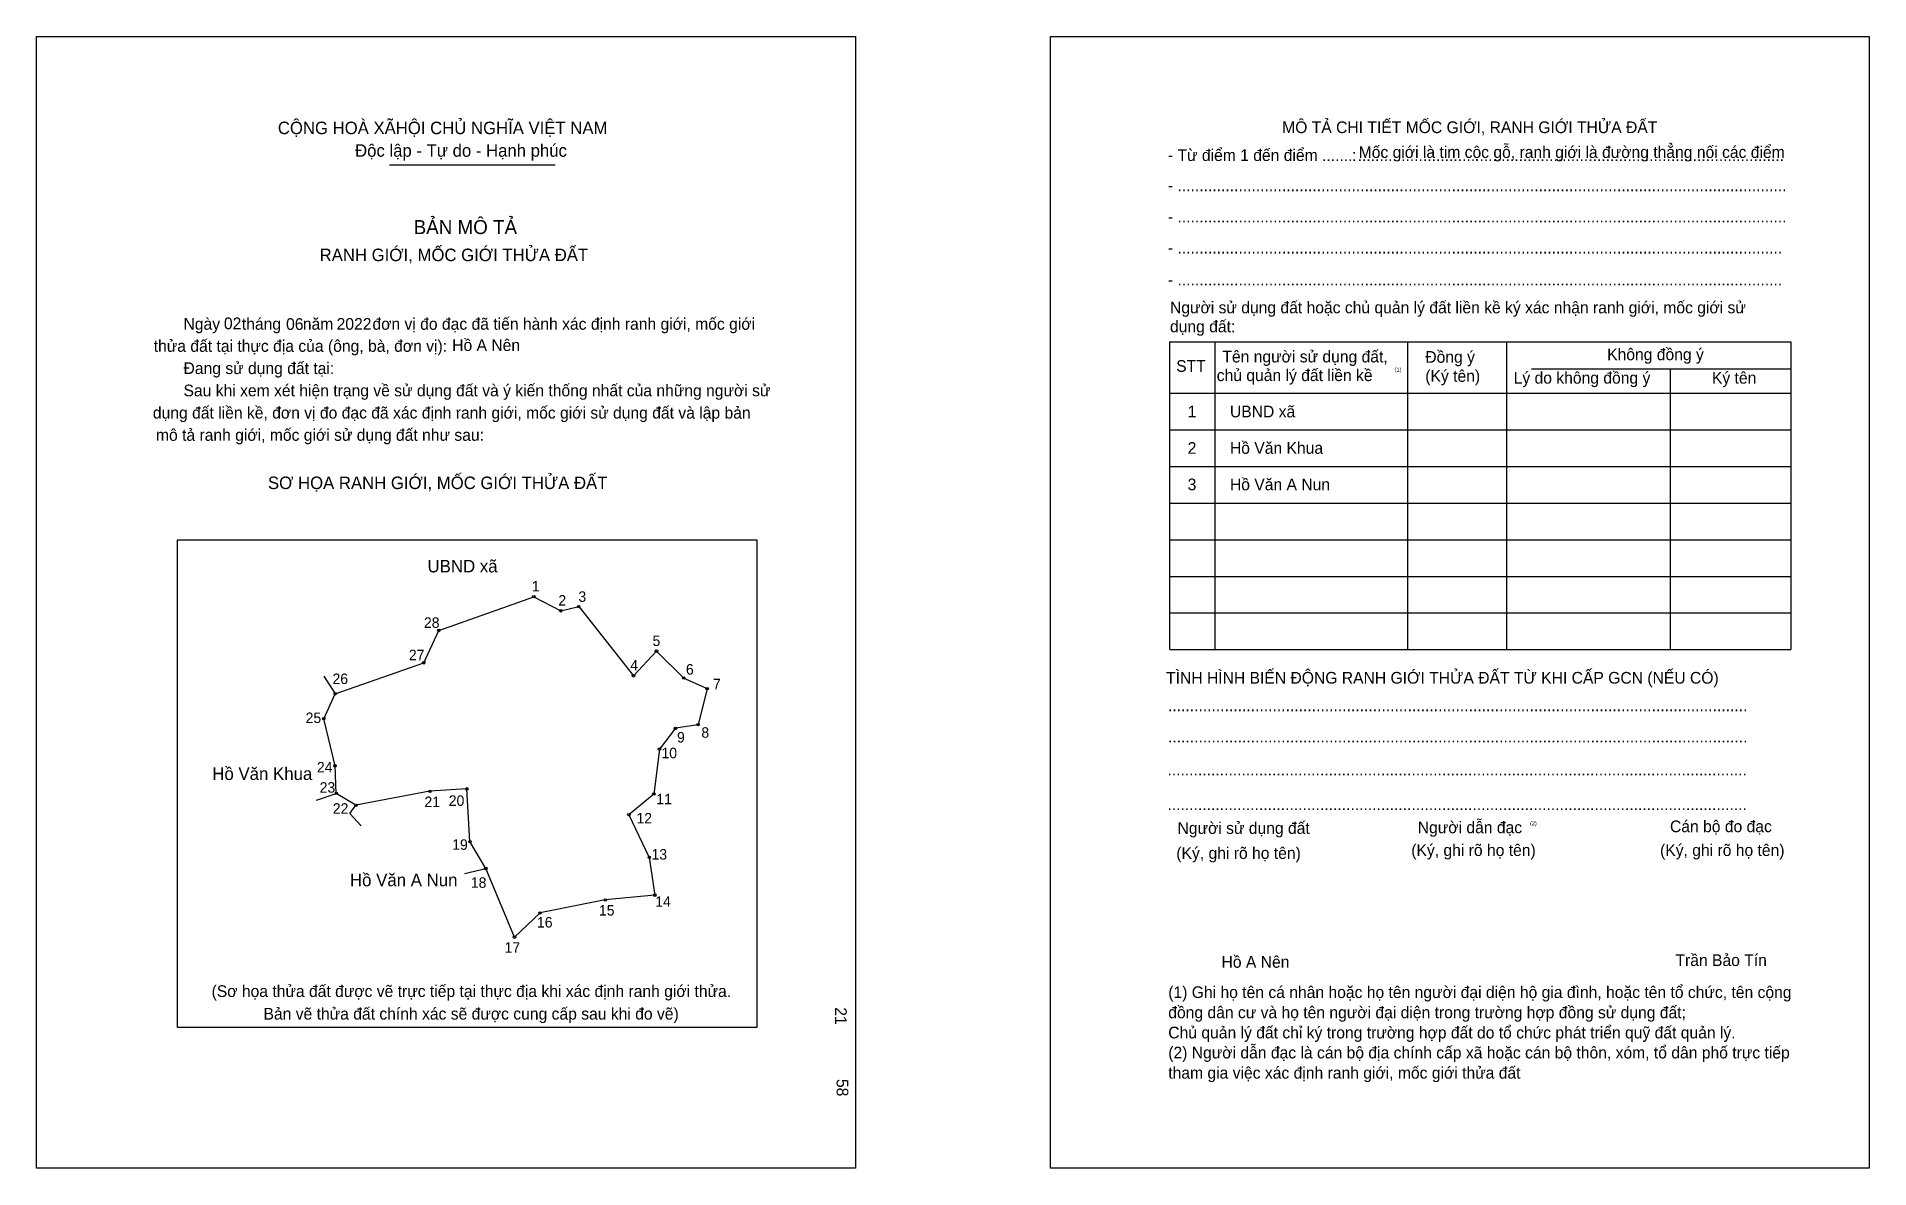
# Model space of a CAD drawing. Extents: x 547369 to 548439, y 1824890 to 1825552.
import ezdxf

# ---------------------------------------------------------------- set-up
doc = ezdxf.new("R2010")
doc.units = 0
for name, color, linetype in [('bmtKhungInTrang1', 7, 'Continuous'), ('bmtKhungInTrang2', 7, 'Continuous'), ('bmtNoiDung', 7, 'Continuous'), ('bmtTemplate', 7, 'Continuous'), ('CanhThua', 7, 'Continuous'), ('MocDinhThua', 7, 'Continuous'), ('RauThua', 7, 'Continuous'), ('SoHieuDinhThua', 7, 'Continuous'), ('TenChuLanCan', 7, 'Continuous')]:
    doc.layers.add(name, color=color, linetype=linetype)

msp = doc.modelspace()

# ---------------------------------------------------------------- linework, layer by layer
at = {"layer": 'bmtKhungInTrang1'}
msp.add_lwpolyline([(547368.7, 1825551.7), (547846.9, 1825551.7), (547846.9, 1824890.4), (547368.7, 1824890.4)], close=True, dxfattribs=at)
at = {"layer": 'bmtKhungInTrang2'}
msp.add_lwpolyline([(547960.9, 1825551.7), (548439, 1825551.7), (548439, 1824890.4), (547960.9, 1824890.4)], close=True, dxfattribs=at)
at = {"layer": 'bmtTemplate'}
for p, q in [((547574.8, 1825476.7), (547671.5, 1825476.7)), ((548056.8, 1825373.3), (548056.8, 1825193.5)), ((548169.3, 1825373.3), (548169.3, 1825193.5)), ((548227.1, 1825373.5), (548227.1, 1825193.5)), ((548393.2, 1825373.3), (548393.2, 1825193.5)), ((548241.8, 1825357.5), (548393.2, 1825357.5)), ((548030.6, 1825343.3), (548393.2, 1825343.3)), ((548030.6, 1825321.9), (548393.2, 1825321.9)), ((548030.6, 1825300.5), (548393.2, 1825300.5)), ((548030.6, 1825279.1), (548393.2, 1825279.1)), ((548030.6, 1825257.7), (548393.2, 1825257.7)), ((548030.6, 1825236.3), (548393.2, 1825236.3)), ((548030.6, 1825214.9), (548393.2, 1825214.9)), ((548030.6, 1825193.5), (548393.2, 1825193.5))]:
    msp.add_line(p, q, dxfattribs=at)
for points in [[(548030.3, 1825373.3), (548393.2, 1825373.3)], [(548030.3, 1825373.3), (548030.3, 1825193.5)], [(548322.7, 1825357.3), (548322.7, 1825193.5)]]:
    msp.add_lwpolyline(points, dxfattribs=at)
msp.add_lwpolyline([(547451, 1824972.7), (547451, 1825257.7), (547789.3, 1825257.7), (547789.3, 1824972.7)], close=True, dxfattribs=at)
at = {"layer": 'CanhThua'}
for p, q in [((547603.6, 1825204.7), (547659.1, 1825224.4)), ((547659.1, 1825224.4), (547674.8, 1825216.2)), ((547674.8, 1825216.2), (547685.3, 1825218.6)), ((547685.3, 1825218.6), (547717.3, 1825178.2)), ((547594.8, 1825185.8), (547603.6, 1825204.7)), ((547717.3, 1825178.2), (547730.7, 1825192.6)), ((547730.7, 1825192.6), (547746.6, 1825176.9)), ((547543.1, 1825167.7), (547594.8, 1825185.8)), ((547746.6, 1825176.9), (547760.3, 1825170.7)), ((547760.3, 1825170.7), (547755, 1825149.6)), ((547536.4, 1825153.1), (547543.1, 1825167.7)), ((547543, 1825125.6), (547536.4, 1825153.1)), ((547741.8, 1825147.5), (547732.5, 1825135.4)), ((547755, 1825149.6), (547741.8, 1825147.5)), ((547732.5, 1825135.4), (547729.2, 1825109.1)), ((547543.7, 1825109.5), (547543, 1825125.6)), ((547555.2, 1825102.5), (547543.7, 1825109.5)), ((547598.4, 1825110.7), (547555.2, 1825102.5)), ((547620, 1825112.1), (547598.4, 1825110.7)), ((547621.8, 1825081.3), (547620, 1825112.1)), ((547729.2, 1825109.1), (547714.6, 1825097)), ((547714.6, 1825097), (547726.5, 1825072.1)), ((547631, 1825065.6), (547621.8, 1825081.3)), ((547647.8, 1825025.5), (547631, 1825065.6)), ((547726.5, 1825072.1), (547729.7, 1825050)), ((547700.8, 1825047.2), (547662.7, 1825039.6)), ((547729.7, 1825050), (547700.8, 1825047.2)), ((547662.7, 1825039.6), (547647.8, 1825025.5))]:
    msp.add_line(p, q, dxfattribs=at)
at = {"layer": 'MocDinhThua'}
for centre in [(547659.1, 1825224.4), (547674.8, 1825216.2), (547685.3, 1825218.6), (547603.6, 1825204.7), (547730.7, 1825192.6), (547594.8, 1825185.8), (547717.3, 1825178.2), (547746.6, 1825176.9), (547760.3, 1825170.7), (547543.1, 1825167.7), (547536.4, 1825153.1), (547741.8, 1825147.5), (547755, 1825149.6), (547543, 1825125.6), (547732.5, 1825135.4), (547543.7, 1825109.5), (547598.4, 1825110.7), (547620, 1825112.1), (547729.2, 1825109.1), (547555.2, 1825102.5), (547714.6, 1825097), (547621.8, 1825081.3), (547726.5, 1825072.1), (547631, 1825065.6), (547662.7, 1825039.6), (547700.8, 1825047.2), (547729.7, 1825050), (547647.8, 1825025.5)]:
    msp.add_circle(centre, 0.734, dxfattribs=at)
at = {"layer": 'RauThua'}
for p, q in [((547536.5, 1825177.9), (547543.1, 1825167.7)), ((547532.1, 1825105.6), (547543.7, 1825109.5)), ((547551.7, 1825097.7), (547555.2, 1825102.5)), ((547551.7, 1825097.7), (547558.2, 1825090.6)), ((547618.5, 1825062.7), (547631, 1825065.6))]:
    msp.add_line(p, q, dxfattribs=at)

# ---------------------------------------------------------------- texts
at = {"layer": 'bmtNoiDung'}
for s, height, p in [('02', 6.84, (547478.1, 1825380.7)), ('06', 6.84, (547514.4, 1825380.3)), ('2022', 6.84, (547543.9, 1825380.4)), ('Hồ A Nên', 6.84, (547611.4, 1825368)), ('1', 6.84, (548040.9, 1825329.2)), ('UBND xã ', 6.84, (548065.6, 1825329.2)), ('2', 6.84, (548040.9, 1825307.9)), ('Hồ Văn Khua ', 6.841, (548065.6, 1825307.9)), ('3', 6.84, (548040.9, 1825286.6)), ('Hồ Văn A Nun ', 6.841, (548065.6, 1825286.6)), ('Hồ A Nên', 6.84, (548060.7, 1825007.6))]:
    msp.add_text(s, height=height, dxfattribs=at).set_placement(p)
for s, p in [('21', (547835, 1824984.5)), ('58', (547835.9, 1824942.6))]:
    msp.add_text(s, height=6.84, rotation=270, dxfattribs=at).set_placement(p)
at = {"layer": 'bmtTemplate'}
for s, height, p in [('CỘNG HOÀ XÃHỘI CHỦ NGHĨA VIỆT NAM', 7.297, (547509.6, 1825494.7)), ('MÔ TẢ CHI TIẾT MỐC GIỚI, RANH GIỚI THỬA ĐẤT', 6.839, (548096.1, 1825495.3)), ('Mốc giới là tim cộc gỗ, ranh giới là đường thẳng nối các điểm', 6.839, (548140.8, 1825480.8)), ('Độc lập - Tự do - Hạnh phúc', 7.297, (547554.7, 1825481.5)), ('- Từ điểm 1 đến điểm .......', 6.839, (548029.4, 1825479)), (':', 6.84, (548136.9, 1825479)), ('..................................................................................................', 6.839, (548140.2, 1825479)), ('- ............................................................................................................................................', 6.8387, (548029.4, 1825461.3)), ('BẢN MÔ TẢ', 8.21, (547588.9, 1825436.3)), ('- ............................................................................................................................................', 6.8387, (548029.4, 1825443.1)), ('RANH GIỚI, MỐC GIỚI THỬA ĐẤT', 7.297, (547534, 1825420.5)), ('- ...........................................................................................................................................', 6.8387, (548029.4, 1825424.9)), ('- ...........................................................................................................................................', 6.8387, (548029.4, 1825406.3)), ('Người sử dụng đất hoặc chủ quản lý đất liền kề ký xác nhận ranh giới, mốc giới sử', 6.839, (548030.6, 1825390)), ('Ngày     tháng     năm         đơn vị đo đạc đã tiến hành xác định ranh giới, mốc giới ', 6.841, (547454.5, 1825380.4)), ('dụng đất:', 6.84, (548030.6, 1825378.9)), ('thửa đất tại thực địa của (ông, bà, đơn vị):', 6.841, (547437.1, 1825367.5)), ('Đang sử dụng đất tại:', 6.841, (547454.5, 1825354.5)), ('STT', 6.84, (548034.2, 1825355.8)), ('Tên người sử dụng đất,', 6.839, (548061.2, 1825361.3)), ('Đồng ý', 6.84, (548179.7, 1825361.1)), ('Không đồng ý', 6.839, (548285.9, 1825362.6)), ('chủ quản lý đất liền kề', 6.839, (548057.9, 1825350.4)), ('(1)', 2.28, (548161.9, 1825356)), ('(Ký tên)', 6.84, (548179.7, 1825350)), ('Lý do không đồng ý', 6.839, (548231.3, 1825348.9)), ('Ký tên', 6.84, (548347.1, 1825348.9)), ('Sau khi xem xét hiện trạng về sử dụng đất và ý kiến thống nhất của những người sử ', 6.841, (547454.5, 1825341.5)), ('dụng đất liền kề, đơn vị đo đạc đã xác định ranh giới, mốc giới sử dụng đất và lập bản', 6.841, (547436.6, 1825328.5)), ('mô tả ranh giới, mốc giới sử dụng đất như sau:', 6.841, (547438.4, 1825315.5)), ('SƠ HỌA RANH GIỚI, MỐC GIỚI THỬA ĐẤT', 7.297, (547503.8, 1825287.3)), ('TÌNH HÌNH BIẾN ĐỘNG RANH GIỚI THỬA ĐẤT TỪ KHI CẤP GCN (NẾU CÓ)', 6.839, (548028.3, 1825173.6)), ('.....................................................................................................................................', 6.8489, (548029.4, 1825157.5)), ('.....................................................................................................................................', 6.8489, (548029.4, 1825139.3)), ('.....................................................................................................................................', 6.8489, (548029.1, 1825120)), ('.....................................................................................................................................', 6.8489, (548029.1, 1825099.7)), ('Người dẫn đạc', 6.839, (548175.3, 1825086.2)), ('Cán bộ đo đạc', 6.839, (548322.6, 1825086.8)), ('Người sử dụng đất', 6.839, (548035, 1825085.8)), ('(2)', 2.28, (548240.9, 1825090.9)), ('(Ký, ghi rõ họ tên)', 6.839, (548034.3, 1825071.2)), ('(Ký, ghi rõ họ tên)', 6.839, (548171.5, 1825072.9)), ('(Ký, ghi rõ họ tên)', 6.839, (548316.8, 1825072.9)), ('Trần Bảo Tín', 6.839, (548325.8, 1825008.6)), ('(Sơ họa thửa đất được vẽ trực tiếp tại thực địa khi xác định ranh giới thửa.', 6.841, (547470.9, 1824990.5)), ('(1) Ghi họ tên cá nhân hoặc họ tên người đại diện hộ gia đình, hoặc tên tổ chức, tên cộng', 6.839, (548029.6, 1824989.9)), ('Bản vẽ thửa đất chính xác sẽ được cung cấp sau khi đo vẽ)', 6.841, (547501.2, 1824977.3)), ('đồng dân cư và họ tên người đại diện trong trường hợp đồng sử dụng đất;', 6.839, (548029.6, 1824978.1)), ('Chủ quản lý đất chỉ ký trong trường hợp đất do tổ chức phát triển quỹ đất quản lý.', 6.839, (548029.6, 1824966.3)), ('(2) Người dẫn đạc là cán bộ địa chính cấp xã hoặc cán bộ thôn, xóm, tổ dân phố trực tiếp', 6.839, (548029.6, 1824954.6)), ('tham gia việc xác định ranh giới, mốc giới thửa đất', 6.839, (548029.6, 1824942.8))]:
    msp.add_text(s, height=height, dxfattribs=at).set_placement(p)
at = {"layer": 'SoHieuDinhThua'}
for s, p in [('1', (547657.9, 1825227.5)), ('2', (547673.4, 1825219.2)), ('3', (547685.1, 1825221.4)), ('28', (547594.9, 1825206.2)), ('5', (547728.4, 1825195.6)), ('27', (547586.1, 1825187.3)), ('26', (547541.5, 1825173.4)), ('4', (547715.4, 1825181.3)), ('6', (547747.9, 1825178.9)), ('7', (547763.7, 1825170.3)), ('25', (547525.8, 1825150.6)), ('8', (547756.9, 1825142)), ('9', (547742.7, 1825139.2)), ('24', (547532.4, 1825121.7)), ('10', (547733.6, 1825130)), ('23', (547534, 1825109.9)), ('21', (547595.2, 1825101.5)), ('20', (547609.4, 1825102.2)), ('11', (547730.6, 1825103.1)), ('22', (547541.7, 1825097.6)), ('12', (547719, 1825091.9)), ('19', (547611.4, 1825076.5)), ('13', (547727.8, 1825070.8)), ('18', (547622.3, 1825054.3)), ('15', (547697.1, 1825038.1)), ('14', (547730, 1825043.2)), ('16', (547660.9, 1825031.1)), ('17', (547642, 1825016.4))]:
    msp.add_text(s, height=6.12, dxfattribs=at).set_placement(p)
at = {"layer": 'TenChuLanCan'}
for s, height, p in [('UBND xã', 7.34, (547597, 1825238.6)), ('Hồ Văn Khua', 7.344, (547471.3, 1825117.3)), ('Hồ Văn A Nun', 7.344, (547551.7, 1825055.2))]:
    msp.add_text(s, height=height, dxfattribs=at).set_placement(p)

doc.saveas('drawing.dxf')
